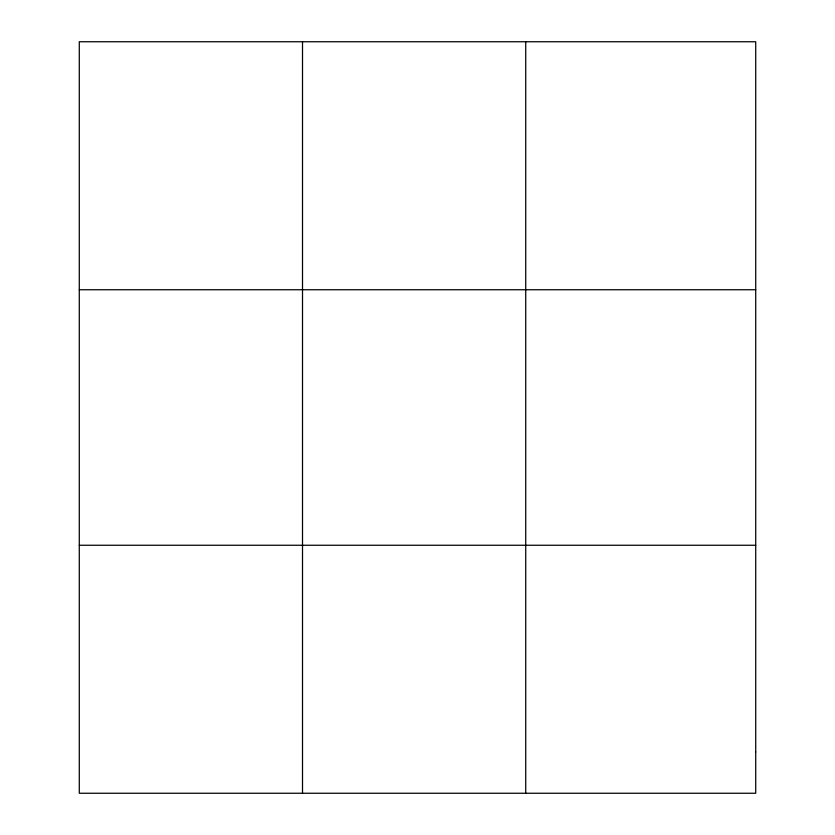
<?xml version="1.0" encoding="UTF-8"?>
<svg xmlns="http://www.w3.org/2000/svg" width="835" height="835" viewBox="0 0 835 835"><rect width="100%" height="100%" fill="white"/><g stroke="black" fill="none" stroke-linecap="round" stroke-linejoin="round"><path stroke-width="1.25" d="M302.51 41.75L302.51 793.25M525.726 41.75L525.726 793.25M79.283 289.745L755.717 289.745M79.283 545.255L755.717 545.255M755.717 751.917L755.717 793.25L79.283 793.25L79.283 41.75L755.717 41.75L755.717 751.917"/></g></svg>
